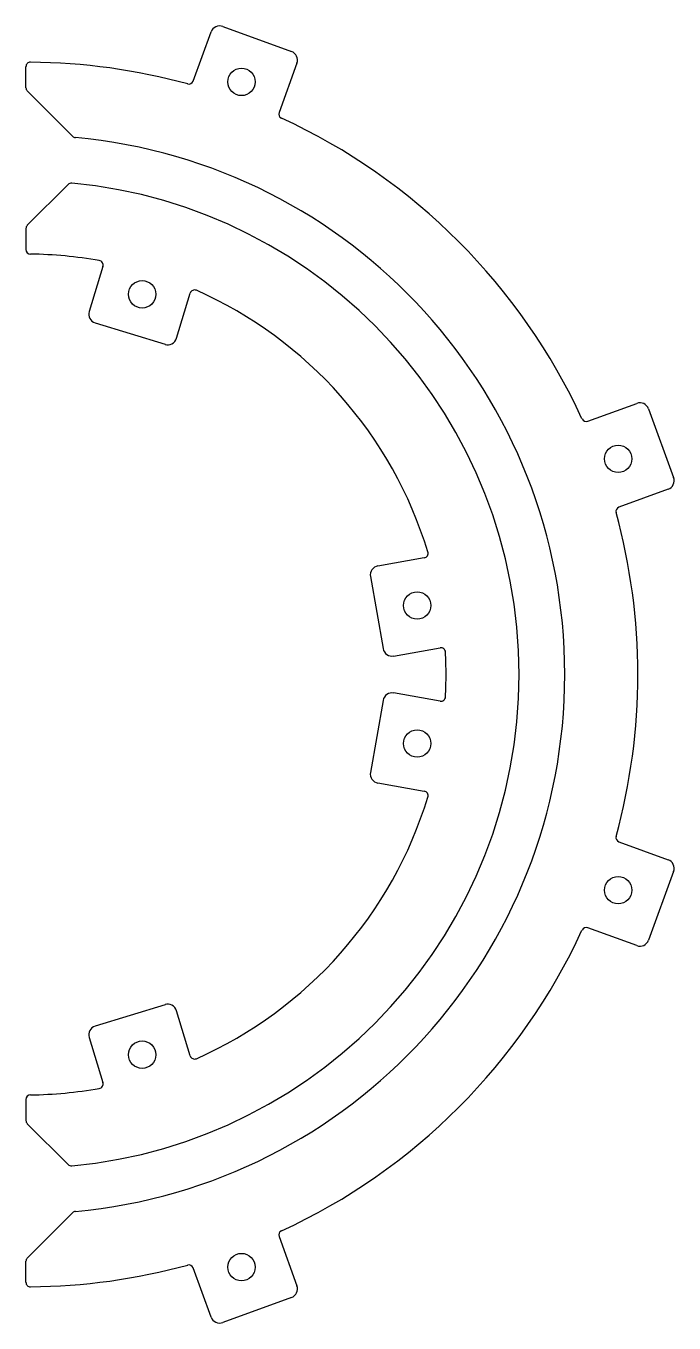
# Model space of a CAD drawing. Header units: millimetres. Extents: x 0 to 71, y -71 to 71.
import ezdxf

# ---------------------------------------------------------------- set-up
doc = ezdxf.new("R2010")
doc.units = ezdxf.units.MM
doc.header["$MEASUREMENT"] = 0
doc.layers.add('Default', color=18, linetype='Continuous', true_color=0x000000)

msp = doc.modelspace()

# ---------------------------------------------------------------- linework, layer by layer
at = {"layer": 'Default'}
for p, q in [((18.31, 64.93), (20.27, 70.31)), ((29.67, 66.89), (27.71, 61.51)), ((0, 64.21), (0, 66.5)), ((5.1, 58.9), (0.15, 63.85)), ((4.62, 53.62), (0.15, 49.15)), ((0, 48.79), (0, 46.5)), ((8.42, 44.65), (6.91, 39.71)), ((16.48, 36.79), (17.99, 41.73)), ((61.51, 27.71), (66.89, 29.67)), ((70.31, 20.27), (64.93, 18.31)), ((43.61, 12.77), (38.52, 11.87)), ((40.26, 2.02), (45.35, 2.92)), ((46, 0), (46, 0)), ((46, 0), (46, 0)), ((45.35, -2.92), (40.26, -2.02)), ((38.52, -11.87), (43.61, -12.77)), ((64.93, -18.31), (70.31, -20.27)), ((66.89, -29.67), (61.51, -27.71)), ((17.99, -41.73), (16.48, -36.79)), ((6.91, -39.71), (8.42, -44.65)), ((0, -46.5), (0, -48.79)), ((0.15, -49.15), (4.62, -53.62)), ((0.15, -63.85), (5.1, -58.9)), ((27.71, -61.51), (29.67, -66.89)), ((0, -66.5), (0, -64.21)), ((20.27, -70.31), (18.31, -64.93))]:
    msp.add_line(p, q, dxfattribs=at)
for points in [[(21.55, 70.91), (29.07, 68.17)], [(7.58, 38.47), (15.23, 36.13)], [(68.17, 29.07), (70.91, 21.55)], [(37.71, 10.71), (39.1, 2.83)], [(39.1, -2.83), (37.71, -10.71)], [(70.91, -21.55), (68.17, -29.07)], [(15.23, -36.13), (7.58, -38.47)], [(29.07, -68.17), (21.55, -70.91)]]:
    msp.add_lwpolyline(points, dxfattribs=at)
for centre in [(23.6, 64.84), (12.72, 41.6), (64.84, 23.6), (42.84, 7.55), (42.84, -7.55), (64.84, -23.6), (12.72, -41.6), (23.6, -64.84)]:
    msp.add_circle(centre, 1.5, dxfattribs=at)
for centre, radius, start, end in [((21.21, 69.97), 1, 70, 160.0002), ((28.73, 67.23), 1, 340.0002, 70), ((0.5, 66.5), 0.5, 89.5692, 180), ((0, 0), 67, 74.6737, 89.5692), ((0.5, 64.21), 0.5, 180, 224.9999), ((17.84, 65.1), 0.5, 254.6737, 340.0002), ((28.18, 61.34), 0.5, 160.0002, 245.3263), ((0, 0), 67, 24.6737, 65.3263), ((5.46, 59.25), 0.5, 224.9999, 264.7369), ((0, 0), 59, 0, 84.7369), ((4.97, 53.27), 0.5, 84.6659, 135.0002), ((0, 0), 54, 0, 84.6659), ((0.5, 48.79), 0.5, 135.0002, 180), ((0.5, 46.5), 0.5, 180, 269.3839), ((0, 0), 46, 79.9428, 89.3839), ((7.95, 44.8), 0.5, 342.9999, 79.9428), ((18.47, 41.58), 0.5, 66.0571, 163.0001), ((0, 0), 46, 16.9428, 66.0571), ((7.87, 39.42), 1, 162.9999, 252.9996), ((15.52, 37.08), 1, 252.9996, 343.0001), ((67.23, 28.73), 1, 20, 109.9998), ((61.34, 28.18), 0.5, 204.6737, 289.9998), ((69.97, 21.21), 1, 289.9998, 20), ((65.1, 17.84), 0.5, 109.9998, 195.3263), ((0, 0), 67, 0, 15.3263), ((43.53, 13.26), 0.5, 280.0003, 16.9428), ((38.7, 10.89), 1, 100.0003, 190.0001), ((45.44, 2.43), 0.5, 3.0572, 100.0001), ((40.09, 3.01), 1, 190.0001, 280.0001), ((0, 0), 46, 0, 3.0572), ((0, 0), 54, 275.3341, 0), ((0, 0), 59, 275.2631, 0), ((0, 0), 46, 356.9428, 0), ((0, 0), 67, 344.6737, 0), ((40.09, -3.01), 1, 79.9999, 169.9999), ((45.44, -2.43), 0.5, 259.9999, 356.9428), ((38.7, -10.89), 1, 169.9999, 259.9997), ((43.53, -13.26), 0.5, 343.0572, 79.9997), ((0, 0), 46, 293.9429, 343.0572), ((65.1, -17.84), 0.5, 164.6737, 250.0002), ((69.97, -21.21), 1, 340, 70.0002), ((0, 0), 67, 294.6737, 335.3263), ((61.34, -28.18), 0.5, 70.0002, 155.3263), ((67.23, -28.73), 1, 250.0002, 340), ((15.52, -37.08), 1, 16.9999, 107.0004), ((7.87, -39.42), 1, 107.0004, 197.0001), ((18.47, -41.58), 0.5, 196.9999, 293.9429), ((0, 0), 46, 270.6161, 280.0572), ((7.95, -44.8), 0.5, 280.0572, 17.0001), ((0.5, -46.5), 0.5, 90.6161, 180), ((0.5, -48.79), 0.5, 180, 224.9998), ((4.97, -53.27), 0.5, 224.9998, 275.3341), ((5.46, -59.25), 0.5, 95.2631, 135.0001), ((28.18, -61.34), 0.5, 114.6737, 199.9998), ((0.5, -64.21), 0.5, 135.0001, 180), ((0, 0), 67, 270.4308, 285.3263), ((17.84, -65.1), 0.5, 19.9998, 105.3263), ((0.5, -66.5), 0.5, 180, 270.4308), ((28.73, -67.23), 1, 290, 19.9998), ((21.21, -69.97), 1, 199.9998, 290)]:
    msp.add_arc(centre, radius, start, end, dxfattribs=at)

doc.saveas('drawing.dxf')
